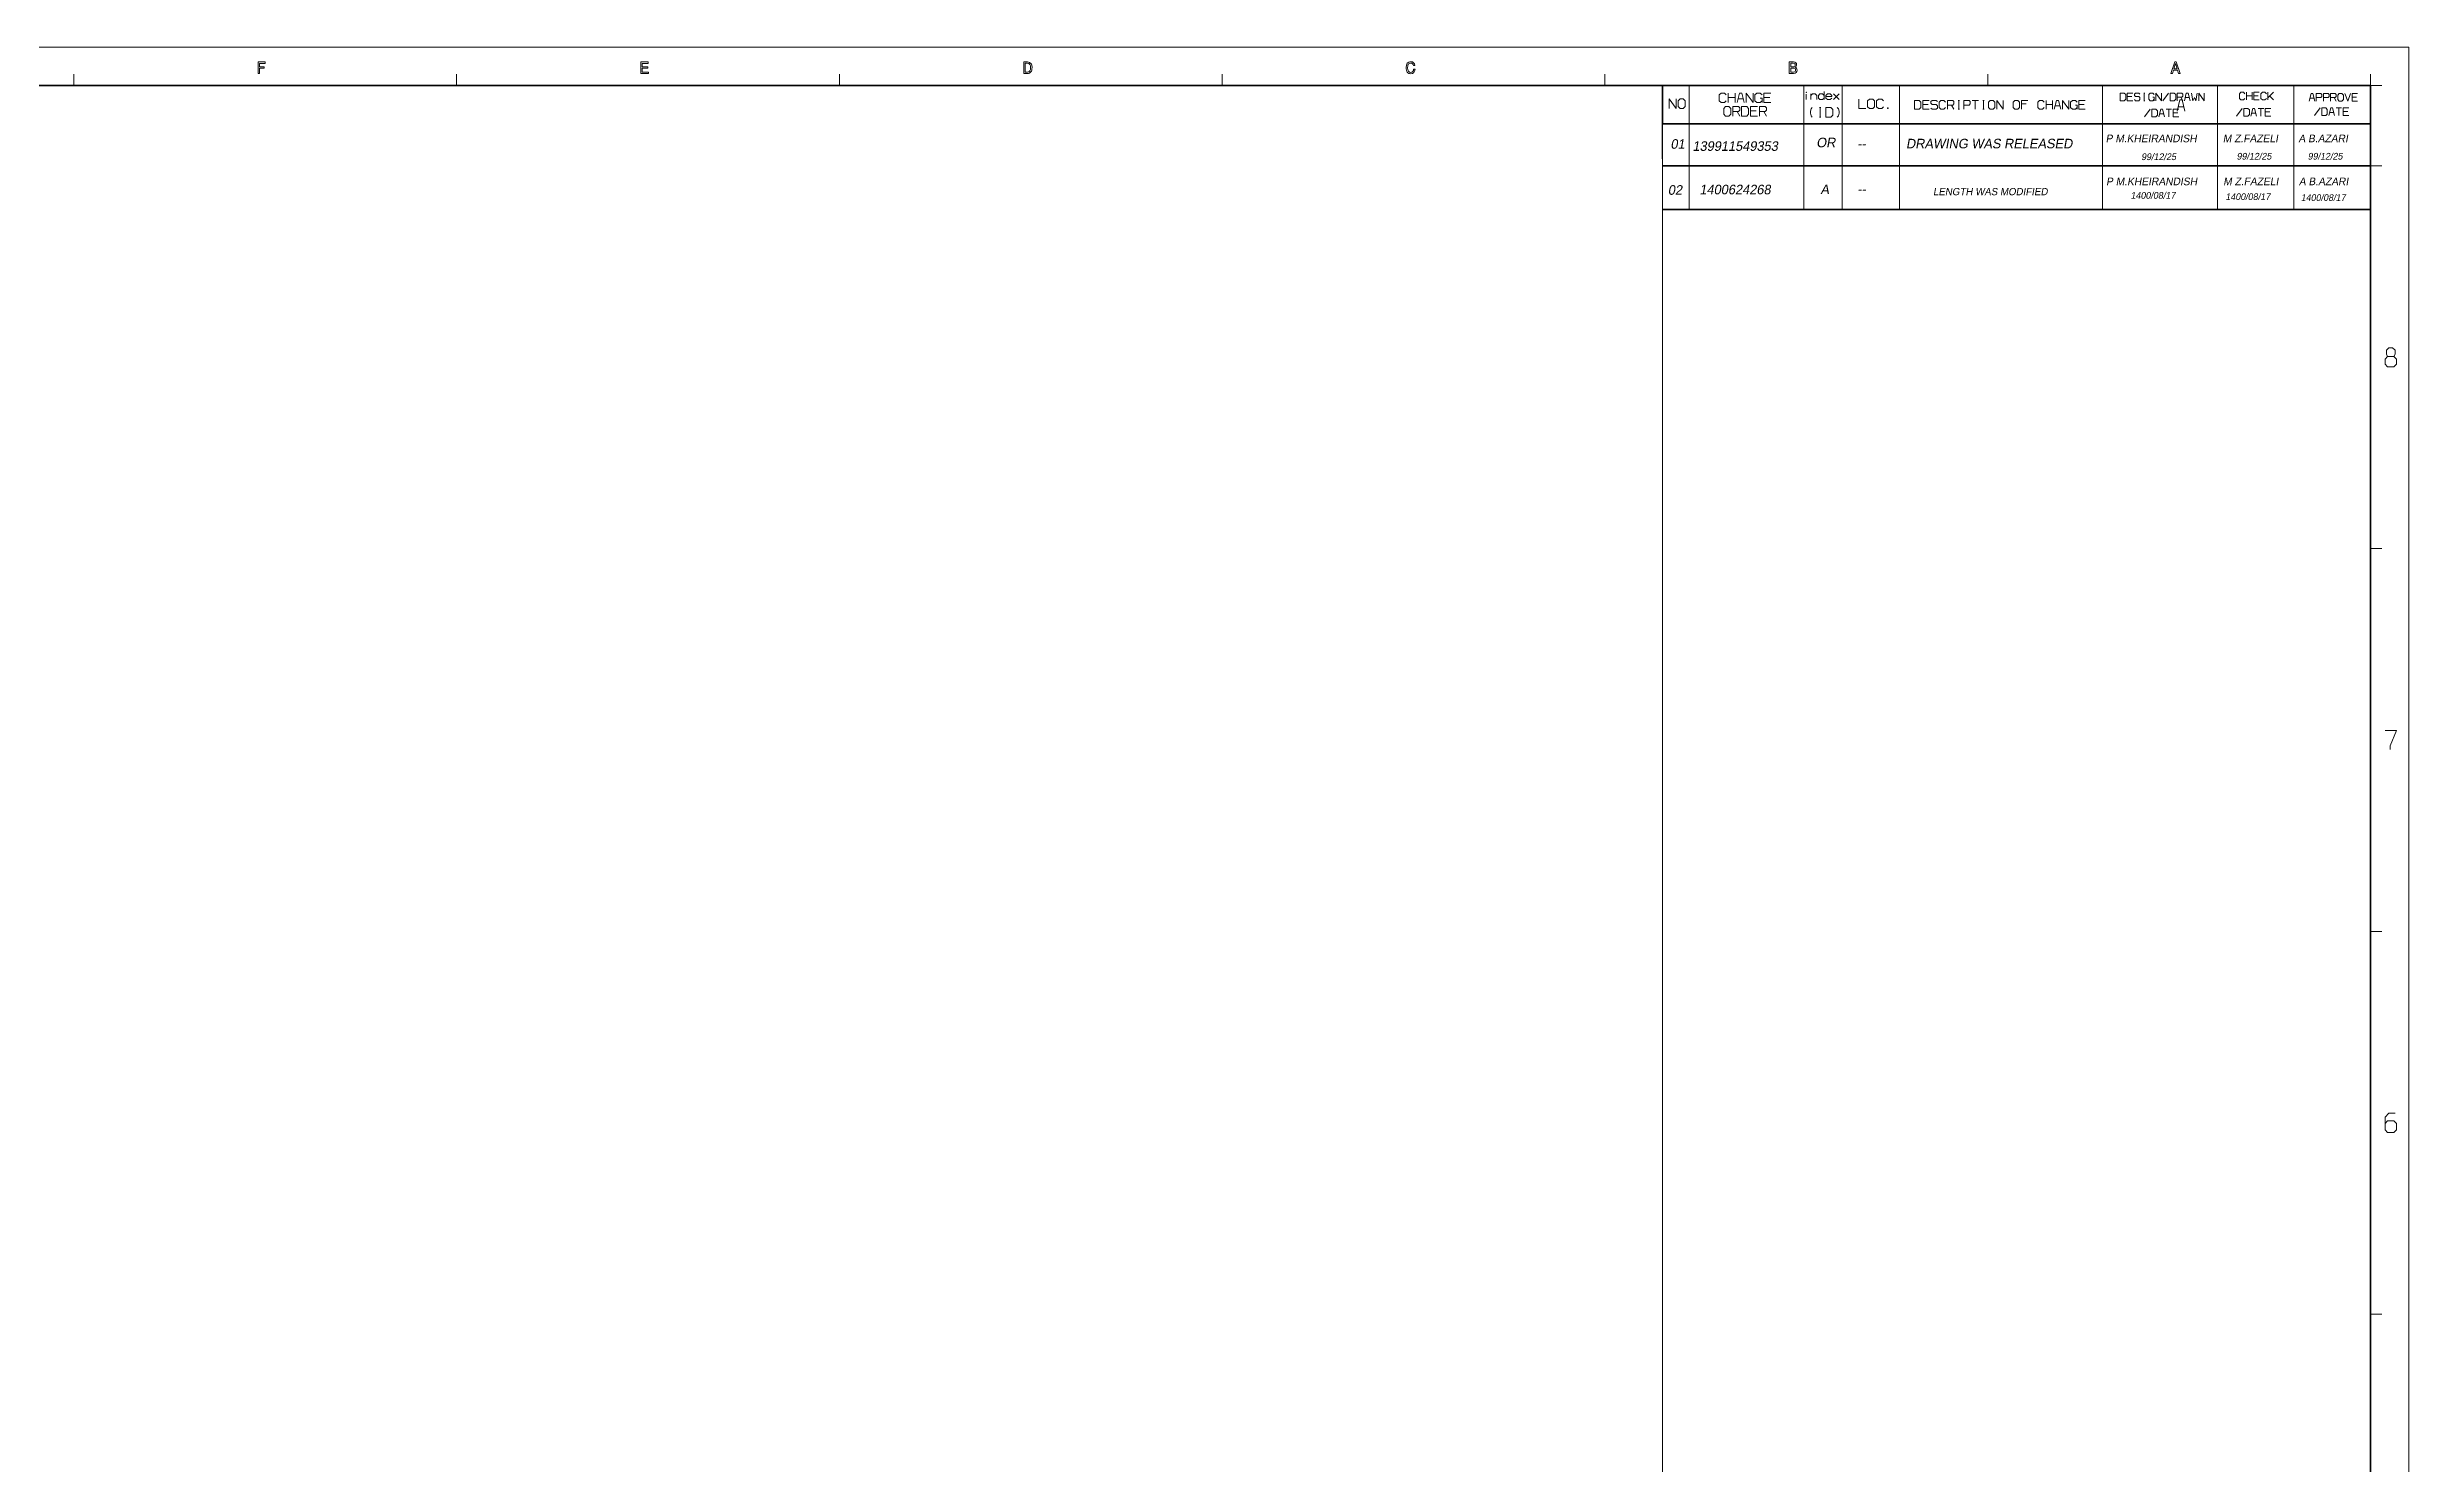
# Model space of a CAD drawing. Extents: x 3 to 1653, y -7 to 838.
# Drawn here: x 1036 to 1653, y 466 to 836 of the extents above; entities that cross this region are included whole.
import ezdxf

# ---------------------------------------------------------------- set-up
doc = ezdxf.new("R2010")
doc.units = 0

msp = doc.modelspace()

# ---------------------------------------------------------------- linework, layer by layer
at = {"color": 3, "lineweight": 13}
for p, q in [((3.134, 835.612), (1653.134, 835.612)), ((1653.134, -5.388), (1653.134, 835.612)), ((1458.134, 4.612), (1458.134, 825.612))]:
    msp.add_line(p, q, dxfattribs=at)
at = {"color": 190, "lineweight": 13}
for p, q in [((1043.134, 825.612), (1043.134, 828.612)), ((1143.134, 825.612), (1143.134, 828.612)), ((1243.134, 825.612), (1243.134, 828.612)), ((1343.134, 825.612), (1343.134, 828.612)), ((1643.134, 704.612), (1646.134, 704.612)), ((1643.134, 604.612), (1646.134, 604.612)), ((1643.134, 504.612), (1646.134, 504.612))]:
    msp.add_line(p, q, dxfattribs=at)
at = {"color": 85, "lineweight": 13, "true_color": 0x58ba48}
for p, q in [((1443.134, 825.612), (1443.134, 828.612)), ((1543.134, 825.612), (1543.134, 828.612)), ((1643.134, 825.612), (1643.134, 828.612)), ((1643.134, 825.612), (1643.134, 828.612)), ((1465.134, 793.216), (1465.134, 825.612)), ((1495.134, 793.216), (1495.134, 825.612)), ((1505.134, 793.216), (1505.134, 825.612)), ((1520.134, 793.216), (1520.134, 825.612)), ((1573.134, 793.216), (1573.134, 825.612)), ((1603.134, 793.216), (1603.134, 825.612)), ((1623.134, 793.216), (1623.134, 825.612)), ((1643.134, 825.612), (1646.134, 825.612)), ((1458.121, 806.482), (1458.121, 815.582)), ((1458.121, 815.582), (1643.121, 815.582)), ((1643.121, 806.482), (1643.121, 815.582)), ((1643.121, 806.482), (1643.121, 815.582)), ((1643.121, 806.482), (1643.121, 809.482)), ((1643.134, 804.612), (1646.134, 804.612))]:
    msp.add_line(p, q, dxfattribs=at)
at = {"color": 3, "lineweight": 35}
for p, q in [((23.134, 825.612), (1643.134, 825.612)), ((1643.134, 4.612), (1643.134, 825.612)), ((1458.105, 804.654), (1643.105, 804.654)), ((1458.155, 793.216), (1643.155, 793.216))]:
    msp.add_line(p, q, dxfattribs=at)
at = {"color": 85, "lineweight": 35, "true_color": 0x58ba48}
for p, q in [((1458.134, 816.512), (1458.134, 825.612)), ((1458.134, 816.512), (1458.134, 825.612)), ((1458.134, 816.512), (1458.134, 825.612)), ((1458.134, 816.512), (1458.134, 825.612)), ((1458.134, 815.612), (1458.134, 825.612)), ((1458.134, 815.612), (1643.134, 815.612))]:
    msp.add_line(p, q, dxfattribs=at)
at = {"color": 85, "ltscale": 0.227499, "true_color": 0x58ba48}
msp.add_line((1643.137, 796.86), (1643.137, 805.96), dxfattribs=at)
at = {"color": 85, "ltscale": 0.075, "true_color": 0x58ba48}
for p, q in [((1643.137, 798.68), (1643.137, 801.68)), ((1643.137, 796.86), (1643.137, 799.86))]:
    msp.add_line(p, q, dxfattribs=at)
at = {"color": 2, "lineweight": 13}
for points in [[(1091.296, 828.759), (1091.66, 828.759), (1091.66, 830.115), (1092.911, 830.115), (1092.911, 830.483), (1091.66, 830.483), (1091.66, 831.384), (1093.093, 831.384), (1093.093, 831.759), (1091.296, 831.759)], [(1191.295, 828.759), (1193.234, 828.759), (1193.234, 829.135), (1191.656, 829.135), (1191.656, 830.14), (1193.085, 830.14), (1193.085, 830.491), (1191.656, 830.491), (1191.656, 831.388), (1193.205, 831.388), (1193.205, 831.759), (1191.295, 831.759)], [(1291.295, 828.759), (1292.3, 828.759), (1292.557, 828.784), (1292.788, 828.86), (1293.156, 829.16), (1293.29, 829.381), (1293.387, 829.644), (1293.446, 829.953), (1293.469, 830.303), (1293.391, 830.925), (1293.298, 831.175), (1293.171, 831.384), (1292.81, 831.663), (1292.579, 831.734), (1292.315, 831.759), (1291.295, 831.759)], [(1292.285, 831.413), (1292.631, 831.338), (1292.885, 831.121), (1293.041, 830.766), (1293.097, 830.282), (1293.045, 829.777), (1292.888, 829.414), (1292.635, 829.197), (1292.285, 829.127), (1291.66, 829.127), (1291.66, 831.413)], [(1393.167, 829.873), (1393.1, 829.527), (1392.94, 829.264), (1392.702, 829.097), (1392.404, 829.039), (1392.054, 829.122), (1391.786, 829.364), (1391.611, 829.748), (1391.551, 830.253), (1391.607, 830.77), (1391.775, 831.154), (1392.043, 831.392), (1392.408, 831.476), (1392.683, 831.434), (1392.903, 831.313), (1393.055, 831.121), (1393.145, 830.858), (1393.502, 830.858), (1393.394, 831.263), (1393.167, 831.572), (1392.839, 831.768), (1392.422, 831.839), (1392.147, 831.809), (1391.905, 831.73), (1391.514, 831.421), (1391.265, 830.937), (1391.179, 830.303), (1391.198, 829.936), (1391.261, 829.611), (1391.503, 829.102), (1391.674, 828.918), (1391.883, 828.784), (1392.117, 828.705), (1392.385, 828.676), (1392.832, 828.759), (1393.185, 828.997), (1393.42, 829.377), (1393.52, 829.873)], [(1491.295, 828.759), (1492.43, 828.759), (1492.81, 828.822), (1493.092, 829.006), (1493.271, 829.285), (1493.334, 829.656), (1493.297, 829.923), (1493.197, 830.136), (1493.037, 830.291), (1492.824, 830.378), (1492.988, 830.483), (1493.111, 830.629), (1493.182, 830.808), (1493.208, 831.029), (1493.152, 831.346), (1492.996, 831.576), (1492.735, 831.713), (1492.374, 831.759), (1491.295, 831.759)], [(1491.66, 830.499), (1491.66, 831.417), (1492.326, 831.417), (1492.553, 831.388), (1492.713, 831.305), (1492.81, 831.167), (1492.843, 830.971), (1492.806, 830.758), (1492.705, 830.608), (1492.534, 830.524), (1492.296, 830.499)], [(1491.66, 829.122), (1491.66, 830.165), (1492.355, 830.165), (1492.62, 830.136), (1492.81, 830.044), (1492.921, 829.886), (1492.962, 829.661), (1492.925, 829.427), (1492.817, 829.26), (1492.638, 829.156), (1492.396, 829.122)], [(1590.997, 828.759), (1591.373, 828.759), (1591.66, 829.656), (1592.713, 829.656), (1592.996, 828.759), (1593.39, 828.759), (1592.393, 831.759), (1591.991, 831.759)], [(1591.771, 830.007), (1592.192, 831.33), (1592.605, 830.007)]]:
    msp.add_lwpolyline(points, close=True, dxfattribs=at)
at = {"color": 85, "lineweight": 13, "true_color": 0x58ba48}
for points in [[(1459.931, 819.587), (1459.931, 822.087), (1461.764, 819.587), (1461.764, 822.087)], [(1474.841, 823.137), (1474.341, 823.637), (1473.507, 823.637), (1473.007, 823.137), (1473.007, 821.637), (1473.507, 821.137), (1474.341, 821.137), (1474.841, 821.637)], [(1475.341, 821.137), (1475.341, 823.637)], [(1475.341, 822.47), (1477.174, 822.47)], [(1477.174, 823.637), (1477.174, 821.137)], [(1479.507, 821.137), (1478.882, 823.637), (1478.299, 823.637), (1477.674, 821.137)], [(1477.924, 822.137), (1479.257, 822.137)], [(1480.007, 821.137), (1480.007, 823.637), (1481.841, 821.137), (1481.841, 823.637)], [(1484.174, 821.637), (1483.674, 821.137), (1482.841, 821.137), (1482.341, 821.637), (1482.341, 823.137), (1482.841, 823.637), (1483.674, 823.637), (1484.174, 823.137)], [(1483.674, 822.303), (1484.174, 822.303), (1484.174, 821.137)], [(1486.507, 823.637), (1484.674, 823.637), (1484.674, 821.137), (1486.507, 821.137)], [(1484.674, 822.47), (1486.174, 822.47)], [(1495.737, 821.92), (1495.737, 823.32)], [(1496.927, 821.92), (1496.927, 823.46)], [(1496.927, 823.04), (1497.347, 823.46), (1498.047, 823.46), (1498.467, 823.04), (1498.467, 821.92)], [(1500.427, 823.04), (1500.007, 823.46), (1499.307, 823.46), (1498.887, 823.04), (1498.887, 822.34), (1499.307, 821.92), (1500.007, 821.92), (1500.427, 822.34)], [(1500.427, 821.92), (1500.427, 824.02)], [(1500.847, 822.76), (1502.387, 822.76), (1502.387, 823.04), (1501.967, 823.46), (1501.267, 823.46), (1500.847, 823.04), (1500.847, 822.34), (1501.267, 821.92), (1501.967, 821.92), (1502.387, 822.34)], [(1502.807, 823.46), (1504.347, 821.92)], [(1502.807, 821.92), (1504.347, 823.46)], [(1509.436, 822.081), (1509.436, 819.581), (1511.269, 819.581)], [(1515.936, 821.581), (1515.436, 822.081), (1514.602, 822.081), (1514.102, 821.581), (1514.102, 820.081), (1514.602, 819.581), (1515.436, 819.581), (1515.936, 820.081)], [(1527.85, 821.722), (1526.163, 821.722), (1526.163, 819.422), (1527.85, 819.422)], [(1526.163, 820.648), (1527.543, 820.648)], [(1528.31, 819.728), (1528.617, 819.422), (1529.69, 819.422), (1529.997, 819.728), (1529.997, 820.342), (1529.69, 820.648), (1528.617, 820.648), (1528.31, 820.955), (1528.31, 821.415), (1528.617, 821.722), (1529.69, 821.722), (1529.997, 821.415)], [(1532.144, 821.262), (1531.683, 821.722), (1530.917, 821.722), (1530.457, 821.262), (1530.457, 819.882), (1530.917, 819.422), (1531.683, 819.422), (1532.144, 819.882)], [(1532.604, 819.422), (1532.604, 821.722), (1533.984, 821.722), (1534.29, 821.415), (1534.29, 820.802), (1533.984, 820.495), (1532.604, 820.495)], [(1535.44, 821.722), (1535.747, 821.722)], [(1535.594, 819.422), (1535.594, 821.722)], [(1536.897, 820.495), (1538.277, 820.495), (1538.583, 820.802), (1538.583, 821.415), (1538.277, 821.722), (1536.897, 821.722), (1536.897, 819.422)], [(1539.043, 821.722), (1540.73, 821.722)], [(1539.887, 819.422), (1539.887, 821.722)], [(1541.88, 821.722), (1542.187, 821.722)], [(1542.034, 819.422), (1542.034, 821.722)], [(1545.484, 819.422), (1545.484, 821.722), (1547.17, 819.422), (1547.17, 821.722)], [(1553.61, 821.722), (1551.923, 821.722), (1551.923, 819.422)], [(1551.923, 820.802), (1553.15, 820.802)], [(1557.904, 821.262), (1557.443, 821.722), (1556.677, 821.722), (1556.217, 821.262), (1556.217, 819.882), (1556.677, 819.422), (1557.443, 819.422), (1557.904, 819.882)], [(1558.364, 819.422), (1558.364, 821.722)], [(1558.364, 820.648), (1560.05, 820.648)], [(1560.05, 821.722), (1560.05, 819.422)], [(1562.197, 819.422), (1561.622, 821.722), (1561.085, 821.722), (1560.51, 819.422)], [(1562.657, 819.422), (1562.657, 821.722), (1564.344, 819.422), (1564.344, 821.722)], [(1566.49, 819.882), (1566.03, 819.422), (1565.264, 819.422), (1564.803, 819.882), (1564.803, 821.262), (1565.264, 821.722), (1566.03, 821.722), (1566.49, 821.262)], [(1568.637, 821.722), (1566.95, 821.722), (1566.95, 819.422), (1568.637, 819.422)], [(1566.95, 820.648), (1568.33, 820.648)], [(1581.052, 823.646), (1579.585, 823.646), (1579.585, 821.646), (1581.052, 821.646)], [(1579.585, 822.713), (1580.785, 822.713)], [(1581.452, 821.913), (1581.719, 821.646), (1582.652, 821.646), (1582.919, 821.913), (1582.919, 822.446), (1582.652, 822.713), (1581.719, 822.713), (1581.452, 822.979), (1581.452, 823.379), (1581.719, 823.646), (1582.652, 823.646), (1582.919, 823.379)], [(1583.919, 823.646), (1584.185, 823.646)], [(1583.919, 821.646), (1584.185, 821.646)], [(1584.052, 821.646), (1584.052, 823.646)], [(1586.652, 822.046), (1586.252, 821.646), (1585.585, 821.646), (1585.185, 822.046), (1585.185, 823.246), (1585.585, 823.646), (1586.252, 823.646), (1586.652, 823.246)], [(1586.252, 822.579), (1586.652, 822.579), (1586.652, 821.646)], [(1587.052, 821.646), (1587.052, 823.646), (1588.519, 821.646), (1588.519, 823.646)], [(1588.919, 821.646), (1590.385, 823.646)], [(1594.602, 818.878), (1593.933, 821.878), (1593.308, 821.878), (1592.639, 818.878)], [(1592.652, 821.646), (1592.652, 823.646), (1593.852, 823.646), (1594.119, 823.379), (1594.119, 822.846), (1593.852, 822.579), (1592.652, 822.579)], [(1593.585, 822.579), (1594.119, 821.646)], [(1595.985, 821.646), (1595.485, 823.646), (1595.019, 823.646), (1594.519, 821.646)], [(1594.719, 822.446), (1595.785, 822.446)], [(1596.385, 823.646), (1596.719, 821.646), (1597.119, 822.446), (1597.519, 821.646), (1597.852, 823.646)], [(1598.252, 821.646), (1598.252, 823.646), (1599.719, 821.646), (1599.719, 823.646)], [(1610.35, 823.44), (1609.95, 823.841), (1609.283, 823.841), (1608.883, 823.44), (1608.883, 822.241), (1609.283, 821.841), (1609.95, 821.841), (1610.35, 822.241)], [(1610.75, 821.841), (1610.75, 823.841)], [(1610.75, 822.907), (1612.217, 822.907)], [(1612.217, 823.841), (1612.217, 821.841)], [(1614.083, 823.841), (1612.617, 823.841), (1612.617, 821.841), (1614.083, 821.841)], [(1612.617, 822.907), (1613.817, 822.907)], [(1615.95, 823.44), (1615.55, 823.841), (1614.883, 823.841), (1614.483, 823.44), (1614.483, 822.241), (1614.883, 821.841), (1615.55, 821.841), (1615.95, 822.241)], [(1616.35, 823.841), (1616.35, 821.841)], [(1616.35, 822.374), (1617.817, 823.841)], [(1616.817, 822.841), (1617.817, 821.841)], [(1628.577, 821.516), (1628.077, 823.516), (1627.611, 823.516), (1627.111, 821.516)], [(1627.311, 822.316), (1628.377, 822.316)], [(1628.977, 822.45), (1630.177, 822.45), (1630.444, 822.716), (1630.444, 823.25), (1630.177, 823.516), (1628.977, 823.516), (1628.977, 821.516)], [(1630.844, 822.45), (1632.044, 822.45), (1632.311, 822.716), (1632.311, 823.25), (1632.044, 823.516), (1630.844, 823.516), (1630.844, 821.516)], [(1632.711, 821.516), (1632.711, 823.516), (1633.911, 823.516), (1634.177, 823.25), (1634.177, 822.716), (1633.911, 822.45), (1632.711, 822.45)], [(1633.644, 822.45), (1634.177, 821.516)], [(1636.444, 823.516), (1637.177, 821.516), (1637.911, 823.516)], [(1639.777, 823.516), (1638.311, 823.516), (1638.311, 821.516), (1639.777, 821.516)], [(1638.311, 822.583), (1639.511, 822.583)], [(1476.507, 817.637), (1476.507, 820.137), (1478.007, 820.137), (1478.341, 819.803), (1478.341, 819.137), (1478.007, 818.803), (1476.507, 818.803)], [(1477.674, 818.803), (1478.341, 817.637)], [(1483.007, 820.137), (1481.174, 820.137), (1481.174, 817.637), (1483.007, 817.637)], [(1481.174, 818.97), (1482.674, 818.97)], [(1483.507, 817.637), (1483.507, 820.137), (1485.007, 820.137), (1485.341, 819.803), (1485.341, 819.137), (1485.007, 818.803), (1483.507, 818.803)], [(1484.674, 818.803), (1485.341, 817.637)], [(1497.314, 819.877), (1496.981, 819.544), (1496.814, 818.877), (1496.814, 818.377), (1496.981, 817.711), (1497.314, 817.377)], [(1499.231, 819.877), (1499.564, 819.877)], [(1499.231, 817.377), (1499.564, 817.377)], [(1499.398, 817.377), (1499.398, 819.877)], [(1503.814, 817.377), (1504.148, 817.711), (1504.314, 818.377), (1504.314, 818.877), (1504.148, 819.544), (1503.814, 819.877)], [(1533.677, 820.495), (1534.29, 819.422)], [(1535.44, 819.422), (1535.747, 819.422)], [(1541.88, 819.422), (1542.187, 819.422)], [(1560.74, 820.342), (1561.967, 820.342)], [(1566.03, 820.495), (1566.49, 820.495), (1566.49, 819.422)], [(1584.122, 817.433), (1585.589, 819.433)], [(1589.322, 817.433), (1588.822, 819.433), (1588.356, 819.433), (1587.856, 817.433)], [(1588.056, 818.233), (1589.122, 818.233)], [(1589.722, 819.433), (1591.189, 819.433)], [(1590.456, 817.433), (1590.456, 819.433)], [(1593.056, 819.433), (1591.589, 819.433), (1591.589, 817.433), (1593.056, 817.433)], [(1591.589, 818.499), (1592.789, 818.499)], [(1592.907, 820.078), (1594.334, 820.078)], [(1608.17, 817.627), (1609.637, 819.627)], [(1613.37, 817.627), (1612.87, 819.627), (1612.404, 819.627), (1611.904, 817.627)], [(1612.104, 818.427), (1613.17, 818.427)], [(1613.77, 819.627), (1615.237, 819.627)], [(1614.504, 817.627), (1614.504, 819.627)], [(1617.104, 819.627), (1615.637, 819.627), (1615.637, 817.627), (1617.104, 817.627)], [(1615.637, 818.694), (1616.837, 818.694)], [(1628.524, 817.757), (1629.99, 819.757)], [(1633.724, 817.757), (1633.224, 819.757), (1632.757, 819.757), (1632.257, 817.757)], [(1632.457, 818.557), (1633.524, 818.557)], [(1634.124, 819.757), (1635.59, 819.757)], [(1634.857, 817.757), (1634.857, 819.757)], [(1637.457, 819.757), (1635.99, 819.757), (1635.99, 817.757), (1637.457, 817.757)], [(1635.99, 818.824), (1637.19, 818.824)], [(1647.616, 754.778), (1649.253, 754.778), (1649.58, 755.445), (1649.58, 756.445), (1648.926, 757.111), (1647.944, 757.111), (1647.289, 756.445), (1647.289, 755.445), (1647.616, 754.778), (1646.962, 754.111), (1646.962, 752.778), (1647.616, 752.111), (1649.253, 752.111), (1649.908, 752.778), (1649.908, 754.111), (1649.253, 754.778)]]:
    msp.add_lwpolyline(points, dxfattribs=at)
for points in [[(1462.264, 820.087), (1462.764, 819.587), (1463.597, 819.587), (1464.097, 820.087), (1464.097, 821.587), (1463.597, 822.087), (1462.764, 822.087), (1462.264, 821.587)], [(1495.807, 823.74), (1495.807, 823.88), (1495.667, 823.88), (1495.667, 823.74)], [(1511.769, 820.081), (1512.269, 819.581), (1513.102, 819.581), (1513.602, 820.081), (1513.602, 821.581), (1513.102, 822.081), (1512.269, 822.081), (1511.769, 821.581)], [(1524.017, 819.422), (1525.244, 819.422), (1525.703, 819.882), (1525.703, 821.262), (1525.244, 821.722), (1524.017, 821.722)], [(1543.337, 819.882), (1543.797, 819.422), (1544.563, 819.422), (1545.024, 819.882), (1545.024, 821.262), (1544.563, 821.722), (1543.797, 821.722), (1543.337, 821.262)], [(1549.777, 819.882), (1550.237, 819.422), (1551.004, 819.422), (1551.464, 819.882), (1551.464, 821.262), (1551.004, 821.722), (1550.237, 821.722), (1549.777, 821.262)], [(1577.719, 821.646), (1578.785, 821.646), (1579.185, 822.046), (1579.185, 823.246), (1578.785, 823.646), (1577.719, 823.646)], [(1590.785, 821.646), (1591.852, 821.646), (1592.252, 822.046), (1592.252, 823.246), (1591.852, 823.646), (1590.785, 823.646)], [(1634.577, 821.916), (1634.977, 821.516), (1635.644, 821.516), (1636.044, 821.916), (1636.044, 823.116), (1635.644, 823.516), (1634.977, 823.516), (1634.577, 823.116)], [(1474.174, 818.137), (1474.674, 817.637), (1475.507, 817.637), (1476.007, 818.137), (1476.007, 819.637), (1475.507, 820.137), (1474.674, 820.137), (1474.174, 819.637)], [(1478.841, 817.637), (1480.174, 817.637), (1480.674, 818.137), (1480.674, 819.637), (1480.174, 820.137), (1478.841, 820.137)], [(1500.814, 817.377), (1502.148, 817.377), (1502.648, 817.877), (1502.648, 819.377), (1502.148, 819.877), (1500.814, 819.877)], [(1516.936, 819.748), (1516.936, 819.581), (1517.102, 819.581), (1517.102, 819.748)], [(1585.989, 817.433), (1587.056, 817.433), (1587.456, 817.833), (1587.456, 819.033), (1587.056, 819.433), (1585.989, 819.433)], [(1610.037, 817.627), (1611.104, 817.627), (1611.504, 818.027), (1611.504, 819.227), (1611.104, 819.627), (1610.037, 819.627)], [(1630.39, 817.757), (1631.457, 817.757), (1631.857, 818.157), (1631.857, 819.357), (1631.457, 819.757), (1630.39, 819.757)]]:
    msp.add_lwpolyline(points, close=True, dxfattribs=at)
at = {"color": 190, "lineweight": 13}
for points in [[(1646.962, 657.111), (1649.908, 657.111), (1648.271, 653.111), (1648.271, 652.111)], [(1646.962, 554.445), (1647.616, 555.111), (1649.253, 555.111), (1649.908, 554.445), (1649.908, 552.778), (1649.253, 552.111), (1647.616, 552.111), (1646.962, 552.778), (1646.962, 556.111), (1647.944, 557.111), (1649.58, 557.111)]]:
    msp.add_lwpolyline(points, dxfattribs=at)

# ---------------------------------------------------------------- texts
at = {"color": 2, "oblique": 10}
for s, height, p in [('01', 2.5, (1460.263, 809.09)), ('139911549353', 2.5, (1466.008, 808.536)), ('OR', 2.5, (1498.347, 809.473)), ('--', 2.5, (1509.045, 809.131)), ('DRAWING WAS RELEASED', 2.5, (1521.791, 809.188)), ('P M.KHEIRANDISH', 2, (1573.959, 810.777)), ('M Z.FAZELI', 2, (1604.563, 810.777)), ('A B.AZARI', 2, (1624.316, 810.777)), ('99/12/25', 1.75, (1583.238, 806.127)), ('99/12/25', 1.75, (1608.154, 806.254)), ('99/12/25', 1.75, (1626.722, 806.254)), ('02', 2.5, (1459.574, 797.067)), ('1400624268', 2.5, (1467.834, 797.183)), ('A', 2.5, (1499.45, 797.246)), ('--', 2.5, (1509.068, 797.275)), ('LENGTH WAS MODIFIED', 1.9, (1528.861, 796.935)), ('P M.KHEIRANDISH', 2, (1574.07, 799.549)), ('1400/08/17', 1.75, (1580.468, 796.022)), ('M Z.FAZELI', 2, (1604.674, 799.549)), ('1400/08/17', 1.75, (1605.231, 795.683)), ('A B.AZARI', 2, (1624.427, 799.549)), ('1400/08/17', 1.75, (1624.932, 795.452))]:
    msp.add_text(s, height=height, dxfattribs=at).set_placement(p)

doc.saveas('drawing.dxf')
